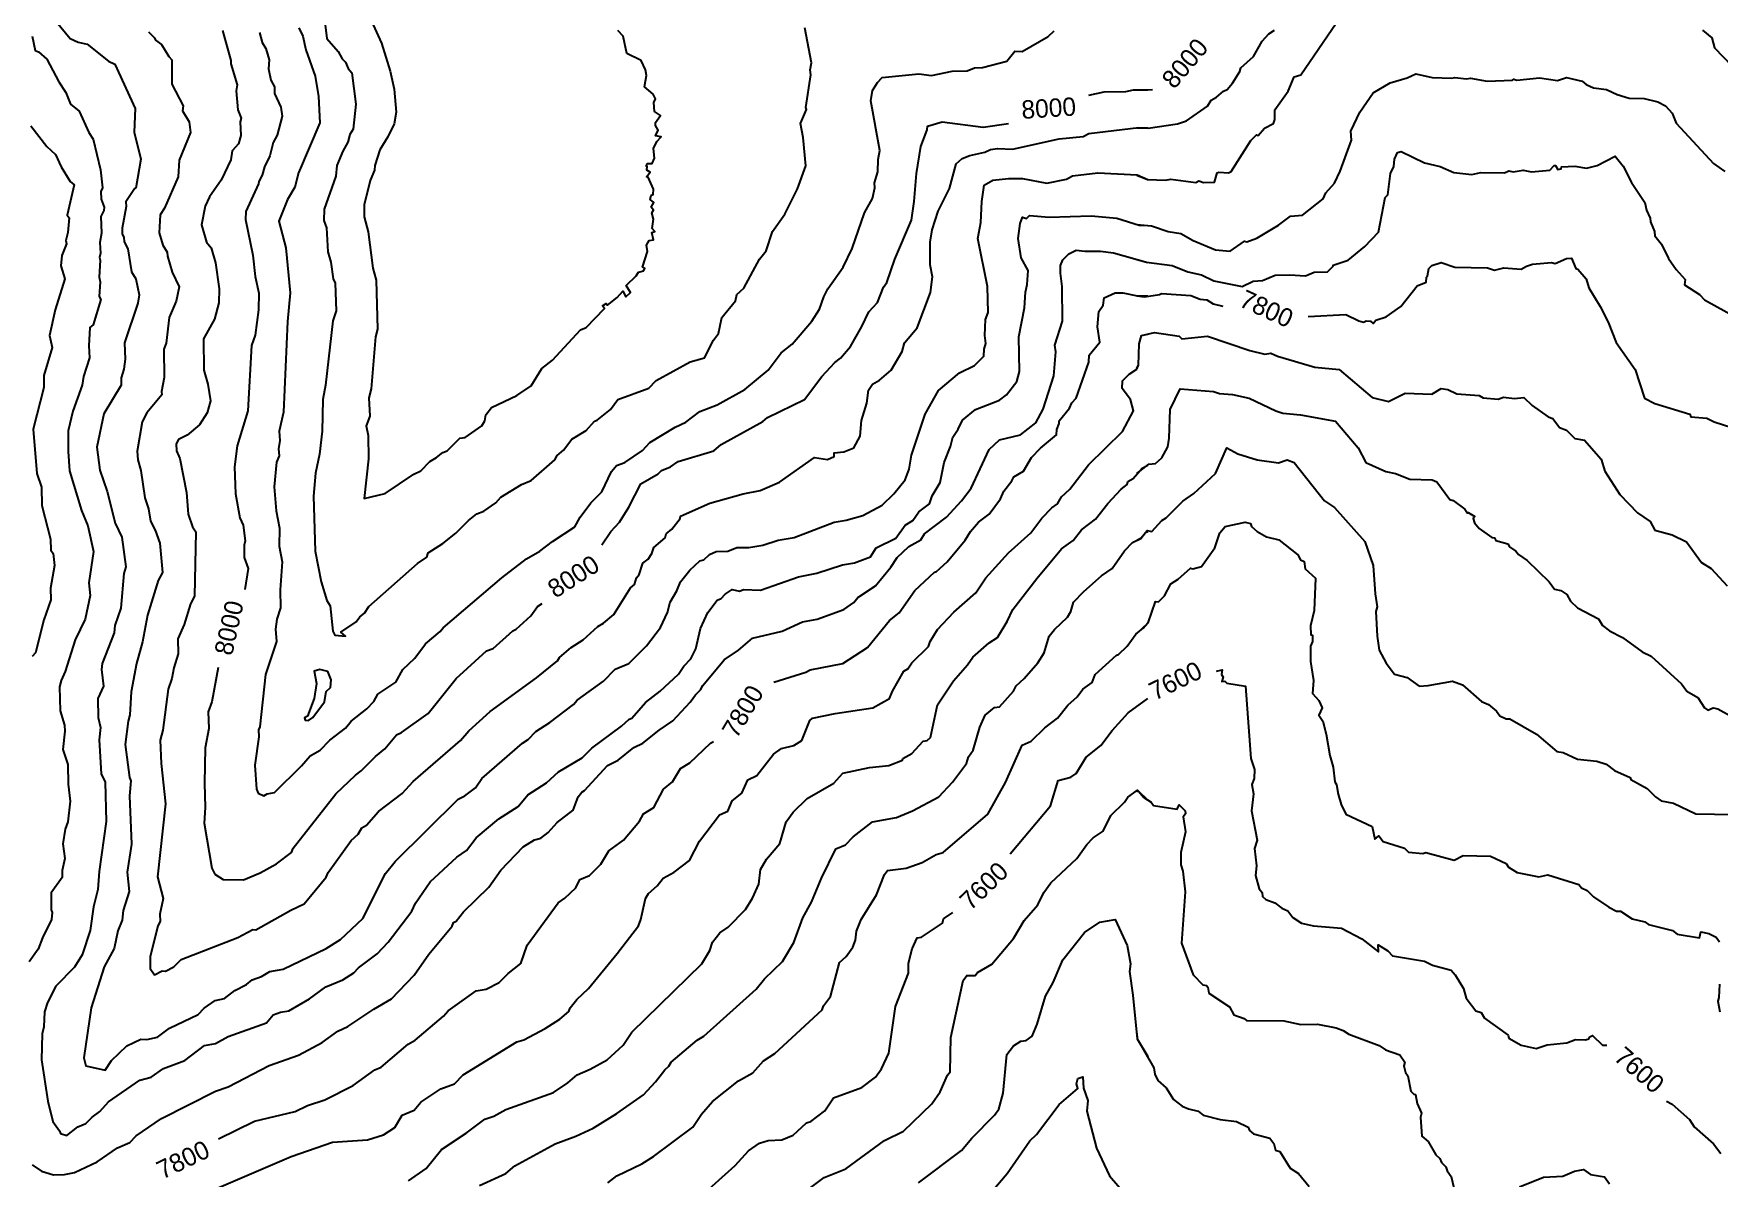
# Model space of a CAD drawing. Extents: x 9339 to 13216, y 3769 to 6935.
# Drawn here: x 10046 to 10746, y 4794 to 5269 of the extents above; entities that cross this region are included whole.
import ezdxf
from ezdxf.enums import TextEntityAlignment as Align

# ---------------------------------------------------------------- set-up
doc = ezdxf.new("R2010")
doc.units = 0
doc.header["$MEASUREMENT"] = 0
for name, color, linetype in [('DTM_SURFACE_CON', 9, 'Continuous'), ('DTM_SURFACE_ICON', 251, 'Continuous'), ('DTM_TEXT_ICON', 251, 'Continuous')]:
    doc.layers.add(name, color=color, linetype=linetype)
doc.styles.add('TMODELF', font='tmodelf')

msp = doc.modelspace()

# ---------------------------------------------------------------- linework, layer by layer
at = {"layer": 'DTM_SURFACE_CON', "linetype": 'Continuous', "flags": 128}
for points, elevation in [([(10053.71, 5276.94), (10061.47, 5267.46), (10064.79, 5265.97), (10068.42, 5265.06), (10077.36, 5258.08), (10080, 5256.86), (10088.41, 5238.47), (10087.99, 5228.58), (10090.76, 5217.46), (10088.65, 5205.36), (10088.09, 5205.11), (10084.58, 5199.72), (10084.67, 5197.81), (10082.95, 5188.74), (10082.97, 5186.27), (10083.75, 5184.98), (10083.84, 5183.15), (10085.37, 5180.12), (10086.82, 5170.64), (10088.62, 5167.74), (10089.99, 5161.04), (10089.45, 5157.7), (10083.96, 5141.24), (10084.29, 5134.39), (10083.75, 5130.24), (10082.61, 5126.6), (10082.51, 5123.57), (10075.35, 5111.68), (10072.49, 5097.83), (10073.74, 5088.39), (10076.82, 5079.41), (10080.1, 5066.3), (10082.83, 5060.49), (10084.48, 5048.22), (10083.68, 5045.48), (10082.49, 5031.03), (10079.95, 5023.89), (10079.61, 5020.88), (10074.66, 5008.14), (10074.42, 5005.57), (10075.2, 4998.65), (10072.96, 4993.64), (10072.99, 4985.62), (10073.94, 4981.54), (10073.46, 4976.44), (10074.24, 4962.35), (10075.94, 4958.8), (10076.33, 4942.48), (10073.44, 4921.72), (10072.86, 4914.35), (10071.13, 4907.05), (10069.77, 4897.36), (10066.34, 4887.22), (10063.14, 4882.09), (10055.46, 4874.13), (10052.05, 4867.45), (10050.79, 4863.57), (10050.54, 4857.37), (10049.79, 4854.42), (10049.5, 4843.57), (10052.08, 4826.53), (10054.22, 4817.99), (10057.05, 4814.22), (10057.37, 4813.04), (10060.02, 4812.25), (10064.58, 4815.77), (10067.87, 4817.27), (10070.5, 4819.88), (10073.74, 4822.13), (10077.38, 4826.2), (10090.34, 4835.25), (10095.04, 4836.42), (10100.14, 4840.01), (10109.03, 4843.39), (10117.21, 4849.53), (10121.69, 4850.43), (10126.99, 4853.32), (10142.92, 4858.95), (10145.63, 4862.31), (10148.66, 4863.4), (10152.17, 4863.9), (10160.68, 4868.94), (10167.48, 4873.93), (10174.52, 4876.81), (10179.19, 4879.71), (10181.04, 4881.86), (10188.8, 4887.6), (10193.38, 4892.51), (10203.2, 4905.31), (10204.7, 4908.69), (10210.87, 4917.46), (10221.92, 4927.73), (10225.95, 4930.49), (10229.98, 4935.81), (10239.26, 4943.59), (10247.29, 4948.7), (10251.39, 4953.59), (10259.07, 4958.61), (10264.07, 4963.14), (10273.92, 4968.98), (10277.9, 4973.02), (10290.2, 4982.03), (10293.48, 4985.06), (10294.55, 4985.45), (10300.25, 4991.94), (10306.27, 4996.6), (10313.83, 5003.73), (10316.09, 5006.97), (10318.99, 5009.99), (10321.06, 5014.18), (10322.99, 5022.6), (10326.12, 5029.25), (10330, 5034.39), (10331.64, 5035.1), (10333.3, 5036.91), (10336.17, 5038.78), (10339.2, 5038.18), (10340.91, 5038.79), (10347.93, 5038.58), (10363.74, 5044.08), (10371.36, 5045.64), (10381.89, 5049.01), (10386.99, 5049.86), (10393.54, 5052.32), (10395.97, 5056.09), (10404.16, 5060.17), (10408.02, 5065.48), (10411.1, 5067.49), (10413.59, 5071.03), (10418.02, 5074.41), (10419.19, 5077.66), (10422.48, 5083.15), (10424.17, 5091.46), (10426.84, 5098.16), (10427.79, 5102), (10429.98, 5105.32), (10431.7, 5109.07), (10437.19, 5113.45), (10447.14, 5117.42), (10450, 5119.61), (10454.32, 5125.19), (10455.43, 5129.34), (10455.2, 5143.71), (10457.46, 5155.63), (10457.94, 5162.17), (10458.65, 5165.38), (10459, 5171.15), (10456.13, 5176.42), (10454.91, 5184.46), (10455.69, 5190.71), (10456.68, 5193.31), (10458.37, 5192.83), (10459.63, 5194.05), (10467.79, 5193.29), (10485.18, 5193.83), (10495.81, 5192.89), (10505.13, 5190.02), (10508.65, 5189.82)], 2401.82), ([(10166.5, 5278.69), (10167.94, 5267.48), (10172.61, 5262.08), (10174.24, 5259.01), (10175.67, 5257.6), (10176.79, 5255.06), (10178.33, 5253.18), (10179.95, 5240.28), (10178.87, 5229.79), (10177.54, 5227.62), (10176.72, 5224.48), (10174.53, 5220.75), (10172.05, 5214.72), (10171.64, 5210.39), (10166.78, 5196.6), (10166.72, 5192), (10167.73, 5188.9), (10168.37, 5178.95), (10169.66, 5174.68), (10170.61, 5167.69), (10171.34, 5165.99), (10171.78, 5154.44), (10170.36, 5150.36), (10167.37, 5123.55), (10166.32, 5117.59), (10165.94, 5104.51), (10164.83, 5094.92), (10163.17, 5087.1), (10162.46, 5077.6), (10163.05, 5054.69), (10165.54, 5042.03), (10168, 5034.26), (10169.33, 5032.03), (10170.42, 5021.48), (10171.3, 5019.81), (10175.67, 5019.41), (10173.8, 5021.16), (10180.12, 5025.34), (10181.65, 5027.42), (10183.6, 5028.94), (10185.31, 5031.81), (10205.53, 5049.66), (10209.47, 5052.23), (10210.06, 5054.07), (10216.11, 5057.91), (10221.51, 5062.13), (10226.73, 5067.5), (10230.19, 5070.14), (10233.08, 5071.26), (10238.06, 5074.73), (10240.1, 5077.06), (10248.76, 5082.44), (10252.69, 5084.02), (10262.55, 5092.55), (10263.52, 5094.36), (10266.16, 5096.66), (10269.59, 5101.19), (10275.5, 5104.8), (10279.09, 5108.71), (10280.08, 5109.03), (10285.66, 5113.44), (10288.67, 5117.59), (10301.64, 5122.37), (10304.65, 5125.58), (10318.76, 5133.23), (10324.75, 5134.95), (10328.48, 5142.21), (10330.43, 5145.04), (10331.93, 5151.74), (10337.48, 5158.61), (10338.15, 5161.27), (10341.02, 5163.92), (10347.47, 5175.85), (10350.27, 5179.33), (10352.89, 5187.39), (10358.06, 5194.63), (10363.31, 5205.05), (10366.68, 5214.67), (10365.7, 5226.43), (10364.56, 5232.16), (10367.04, 5238.07), (10366.7, 5238.89), (10368.83, 5252.32), (10368.47, 5254.41), (10369.11, 5257.33), (10366.35, 5271.86)], 2462.78), ([(10185.82, 5276.19), (10190.68, 5265.47), (10194.27, 5253.87), (10195.91, 5246.44), (10196.71, 5236.85), (10195.84, 5232.03), (10193.25, 5226.61), (10190, 5221.33), (10187.85, 5214.83), (10187.77, 5212.79), (10185.98, 5208.52), (10183.46, 5198.38), (10183.45, 5193.44), (10185.07, 5187.23), (10186.99, 5172.18), (10188.39, 5167.2), (10188.9, 5146.82), (10188.15, 5143.68), (10186.39, 5122.06), (10185.32, 5118.29), (10185.73, 5110.73), (10184.27, 5106.76), (10185.14, 5102.74), (10185.29, 5092.98), (10183.45, 5076.53), (10192.2, 5078.7), (10204.02, 5086.65), (10206.97, 5088.11), (10210.62, 5091.97), (10213.51, 5093.54), (10216.05, 5095.66), (10217.81, 5096.34), (10223.12, 5101.67), (10225.34, 5101.89), (10232.32, 5106.69), (10233.46, 5108.87), (10233.92, 5111.34), (10236.33, 5114.37), (10246.75, 5119.32), (10252.68, 5123.28), (10257.18, 5130.58), (10261.6, 5133.92), (10273.18, 5146.58), (10275.56, 5147.56), (10283.2, 5155.4), (10282.36, 5156.52), (10283.92, 5157.49), (10284.36, 5156.75), (10288.39, 5159.99), (10290.82, 5162.62), (10292.09, 5160.31), (10293.95, 5162.11), (10292.19, 5164.93), (10296.33, 5169.01), (10297.24, 5170.46), (10299.4, 5171.06), (10299.9, 5171.96), (10298.89, 5172.61), (10301.06, 5179.11), (10300.55, 5181.69), (10301.68, 5183.6), (10303.46, 5183.9), (10302.87, 5186.97), (10304.07, 5187.41), (10302.95, 5188.56), (10303.5, 5192.44), (10302.85, 5195.18), (10303.48, 5196.18), (10302.58, 5197.54), (10303.65, 5199.42), (10302.12, 5200.66), (10302.5, 5202.49), (10303.43, 5202.73), (10303.53, 5204.93), (10301.25, 5209.97), (10300.59, 5210.06), (10302.1, 5211.97), (10300.72, 5212.79), (10300.88, 5214.31), (10300.45, 5214.47), (10300.96, 5215.55), (10302.91, 5215.63), (10303.93, 5217.83), (10303.52, 5221.81), (10304.86, 5224.67), (10306.71, 5226.68), (10304.36, 5227.13), (10305.39, 5229.38), (10304.4, 5231.34), (10304.35, 5232.64), (10306.44, 5235.49), (10303.97, 5237.22), (10303.62, 5240.84), (10304.4, 5242.42), (10303.34, 5244.32), (10299.8, 5247.34), (10300.6, 5252.07), (10300.19, 5254.41), (10298.33, 5258.32), (10292.42, 5261.26), (10290.99, 5268.5), (10288.7, 5270.74)], 2474.98), ([(10045.67, 5268.38), (10046.93, 5262.53), (10048.28, 5261.99), (10051.68, 5258.91), (10056.7, 5249.55), (10059.65, 5245.03), (10061.59, 5240.16), (10065.21, 5237.27), (10069.17, 5228.48), (10071.02, 5225.71), (10073.93, 5212.95), (10074.87, 5205.47), (10074.11, 5203.93), (10074.32, 5200.85), (10075.52, 5197.5), (10075.41, 5196.06), (10074.16, 5193.54), (10074.41, 5186.63), (10073.67, 5182.82), (10074.05, 5178.43), (10073.53, 5176.57), (10073.89, 5175.51), (10073.49, 5168.44), (10073.8, 5166.42), (10073.45, 5160.42), (10074.13, 5159.18), (10070.94, 5148.71), (10069.54, 5147.57), (10069.16, 5139.9), (10069.48, 5134.95), (10066.9, 5127.16), (10066.35, 5123.62), (10062.5, 5112.76), (10060.57, 5104.65), (10060.58, 5096.09), (10061.19, 5088.02), (10066.11, 5071.66), (10068.72, 5065.17), (10071.11, 5054.52), (10069.19, 5041.58), (10069.67, 5036.27), (10067.66, 5026.47), (10063.52, 5017.9), (10059.38, 5004.78), (10057.62, 5001.07), (10056.93, 4998.43), (10057.31, 4988.39), (10059.02, 4982.54), (10059.25, 4979.99), (10058.38, 4972.47), (10060.45, 4966.21), (10060.55, 4958.06), (10061.47, 4951.01), (10060.47, 4942.42), (10059.38, 4939.29), (10058.4, 4933.24), (10059.17, 4927.18), (10058.13, 4922.22), (10058.13, 4919.32), (10053.54, 4912.92), (10053.52, 4905.87), (10053.89, 4904.79), (10053.68, 4901.91), (10049.87, 4894.27), (10048.16, 4889.51), (10044.45, 4884.25)], 2389.63), ([(10093.93, 5270.18), (10096.46, 5267.7), (10096.89, 5266.72), (10099.38, 5264.97), (10102.35, 5260.02), (10103.67, 5258.65), (10103.57, 5248.48), (10108.27, 5239.5), (10108.05, 5237.39), (10110.73, 5232.9), (10111.34, 5228.5), (10106.64, 5216.99), (10106.27, 5210.08), (10100.57, 5197), (10098.77, 5194.23), (10098.41, 5186.84), (10099.9, 5181.69), (10101.62, 5178.85), (10101.76, 5177.08), (10103.79, 5170.45), (10106.69, 5164.45), (10105.35, 5158.43), (10102.49, 5151.74), (10101.27, 5141.08), (10100.25, 5138.57), (10100.44, 5126.84), (10099.36, 5121.03), (10099.48, 5119.6), (10093.16, 5112.14), (10091.27, 5108.37), (10089.15, 5096.27), (10089.5, 5092.59), (10090.67, 5088.25), (10092.38, 5076.79), (10093.88, 5072.33), (10094.74, 5067.12), (10096.65, 5063.43), (10098.6, 5058.02), (10099.7, 5045.86), (10097.97, 5042.49), (10093.55, 5028.17), (10091.43, 5017.05), (10088.88, 5008.12), (10086.79, 4996.33), (10086.24, 4986.78), (10085.47, 4984.19), (10084.25, 4974.45), (10086.02, 4960.82), (10086.58, 4959.4), (10086.05, 4953.23), (10086.89, 4933.08), (10085.05, 4921.46), (10085.89, 4913.48), (10083.4, 4905.53), (10083.06, 4901.62), (10081.17, 4897.21), (10079.61, 4889.87), (10075.57, 4882.27), (10070.07, 4865.27), (10067.1, 4844.51), (10067.97, 4841.18), (10075.94, 4839.3), (10078.52, 4843.39), (10084.87, 4849.47), (10090.79, 4852.16), (10093.16, 4852.06), (10097.68, 4853.08), (10102.66, 4856.82), (10114.59, 4862.46), (10117.03, 4865.06), (10121.53, 4868.31), (10125.43, 4869.1), (10129.82, 4872.37), (10134.66, 4874.86), (10137.01, 4876.89), (10140.87, 4878.24), (10144.34, 4880.27), (10149.78, 4881.29), (10167.72, 4889.78), (10173.54, 4893.61), (10182.84, 4902.28), (10192.29, 4921), (10196.27, 4925.99), (10222.45, 4951.83), (10225.24, 4953.25), (10229.6, 4956.45), (10232.26, 4960.4), (10249.11, 4975), (10251.54, 4976.59), (10254.66, 4979.9), (10260.51, 4983.64), (10270.37, 4991.06), (10271.83, 4992.9), (10282.7, 5000.74), (10287.61, 5005.74), (10293.33, 5008.16), (10300.59, 5015.39), (10306.38, 5023.03), (10309.35, 5029.22), (10310.37, 5033.56), (10313.23, 5038.28), (10314.79, 5042.05), (10318.66, 5046.89), (10322.79, 5050.66), (10324.36, 5051.07), (10326.72, 5053.31), (10329.48, 5054.57), (10334.39, 5054.71), (10338.16, 5056.19), (10343.1, 5056.17), (10348.92, 5057.21), (10355.22, 5059.34), (10361.88, 5060.45), (10378.43, 5066.73), (10383.49, 5067.55), (10390.45, 5069.47), (10398.43, 5073.81), (10403.2, 5078.5), (10408, 5084.37), (10409.56, 5088.68), (10410.6, 5094.53), (10416.33, 5111.59), (10421.79, 5121.44), (10430.56, 5128.73), (10436.73, 5131.77), (10440.68, 5135.59), (10440.77, 5138.54), (10441.43, 5140.93), (10441.02, 5144.23), (10441.33, 5150.92), (10442.39, 5153.78), (10442.18, 5164.61), (10438.12, 5184.46), (10439.31, 5191.12), (10439.81, 5199.76), (10440.78, 5206.58), (10444.39, 5208.7), (10450.81, 5209.43), (10456.62, 5209.32), (10466.83, 5207.41), (10474.91, 5209.04), (10477.44, 5210.45), (10487.98, 5211.78), (10504.21, 5210.86), (10508.65, 5208.98)], 2414.02), ([(10124.68, 5270.74), (10128.07, 5258.34), (10128.07, 5256.94), (10130.75, 5248.18), (10130.28, 5245.73), (10131, 5237.87), (10132.43, 5234.37), (10131.98, 5232.87), (10132.23, 5227.24), (10131.26, 5223.82), (10128.63, 5220.86), (10128.16, 5217.13), (10124.06, 5208.65), (10119.3, 5201.81), (10117.43, 5197.95), (10115.97, 5190.17), (10118.06, 5182.89), (10119.89, 5180.59), (10121.76, 5174.31), (10123.19, 5163.59), (10123.09, 5157.71), (10121.34, 5150.94), (10116.7, 5142.84), (10116.84, 5129.8), (10118.56, 5124.07), (10119.59, 5117.04), (10118.32, 5112.17), (10115.09, 5107.09), (10109.97, 5102.9), (10106.32, 5101.04), (10105.47, 5099.24), (10105.59, 5096.36), (10106.97, 5093.15), (10109.66, 5079.11), (10110.39, 5070.07), (10112.15, 5064.83), (10113.5, 5062.75), (10113.06, 5036.06), (10111.31, 5032.82), (10108.71, 5024.24), (10106.11, 5018.3), (10106.29, 5012.11), (10104.4, 5006.28), (10103.61, 5001.83), (10102.04, 4997.48), (10099.91, 4980.48), (10098.77, 4976.29), (10099.16, 4966.66), (10100.96, 4949.89), (10097.68, 4919.51), (10100.06, 4910.51), (10098.56, 4904.04), (10098.77, 4901.07), (10097.82, 4899.24), (10094.6, 4886.31), (10094.61, 4881.5), (10096.45, 4878.83), (10099.57, 4880.56), (10100.98, 4880.4), (10104.42, 4882.23), (10107.53, 4885.2), (10130.97, 4894.37), (10137.24, 4897.74), (10138.52, 4897.57), (10152.97, 4905.78), (10158.49, 4908.31), (10167.68, 4919.39), (10168.46, 4921.41), (10178.07, 4934.69), (10180.94, 4937.34), (10182.42, 4939.87), (10184.39, 4941.04), (10189.37, 4946.64), (10199.19, 4954.13), (10203.74, 4959.18), (10223.46, 4976.1), (10226.86, 4980.09), (10235.71, 4988.18), (10254.95, 5002.15), (10263.66, 5009.15), (10264.54, 5010.53), (10269.38, 5014.75), (10274.37, 5017.98), (10280.39, 5023.46), (10282.76, 5024.77), (10287.04, 5028.49), (10293.96, 5039.49), (10295.63, 5040.88), (10296.4, 5043.59), (10297.55, 5045.05), (10299.13, 5049.69), (10301.24, 5051.4), (10302.81, 5053.79), (10303.69, 5056.23), (10308.31, 5060.27), (10308.8, 5061.96), (10311.18, 5063.89), (10314.52, 5068.23), (10314.67, 5069.19), (10326.93, 5074.64), (10340.74, 5078.5), (10347.8, 5079.87), (10355.83, 5083.36), (10370.32, 5093.55), (10375.73, 5092.78), (10378.45, 5094.02), (10378.44, 5095.53), (10382.55, 5095.87), (10386.61, 5097.58), (10389.26, 5102.4), (10389.84, 5108.97), (10392.11, 5116.17), (10392.76, 5121.49), (10394.42, 5124.07), (10397.38, 5125.69), (10402.13, 5129.83), (10406.78, 5137.62), (10407.69, 5141.17), (10413, 5147.41), (10418.44, 5162.02), (10419.34, 5168.58), (10418.3, 5173.57), (10418.3, 5183), (10419.13, 5188.11), (10421.66, 5195.75), (10426.41, 5205.26), (10429.13, 5215.46), (10431.62, 5217.66), (10434.83, 5218.88), (10440.98, 5220.26), (10443.45, 5221.45), (10446.34, 5221.83), (10452.46, 5221.58), (10471.83, 5225.88), (10481.87, 5226.77), (10484.23, 5228.07), (10504.9, 5230.6), (10508.65, 5230.33)], 2426.21), ([(10156.28, 5271.91), (10157.94, 5268.37), (10159.28, 5262.81), (10163.12, 5251.82), (10164.51, 5243.4), (10165.08, 5232.53), (10156.16, 5211.73), (10154.62, 5205.82), (10151.64, 5200.59), (10148.08, 5191.64), (10150.85, 5180.58), (10152.68, 5161.87), (10151.55, 5150.02), (10149.89, 5112.44), (10148.2, 5104.53), (10148.38, 5100.67), (10147.92, 5097.12), (10148.14, 5094.21), (10147.09, 5091.69), (10146.08, 5081.39), (10146.88, 5071.47), (10148.32, 5064.24), (10148.15, 5056.85), (10149.38, 5050.28), (10148.58, 5038.62), (10148.77, 5031.22), (10147.15, 5026.45), (10146.68, 5022.39), (10147.01, 5017.25), (10142.53, 5003.52), (10140.1, 4981.79), (10139.58, 4980.56), (10139.72, 4977.61), (10138.05, 4965.97), (10138.68, 4955.9), (10139.46, 4954.32), (10141.74, 4953.25), (10143.12, 4954.07), (10146.15, 4954.5), (10157.48, 4965.68), (10161.01, 4969.76), (10165.23, 4972.2), (10169.22, 4976.33), (10175.75, 4981.2), (10178.04, 4984.16), (10184.57, 4989.35), (10187.44, 4992.3), (10189.04, 4995.44), (10196.55, 5000.4), (10199.53, 5005.58), (10204.44, 5010.31), (10208.91, 5016.23), (10215.04, 5021.44), (10216.16, 5022.94), (10240.6, 5043.68), (10250.74, 5051.52), (10256.27, 5054.67), (10261.55, 5058.77), (10270.92, 5064.87), (10273.06, 5068.86), (10277.51, 5074.76), (10282.02, 5079.31), (10286.12, 5087.84), (10288.22, 5090.31), (10291.6, 5091.47), (10298.91, 5096.5), (10302.02, 5099.87), (10312.49, 5106.22), (10316.98, 5108.24), (10322.78, 5112.74), (10329.88, 5115.44), (10341.49, 5121.85), (10351.05, 5129.88), (10356.49, 5137.06), (10361.13, 5140.55), (10369.28, 5150.1), (10372.37, 5155.21), (10374.15, 5160.21), (10375.89, 5163.52), (10382.27, 5172.56), (10386.01, 5180.3), (10391.04, 5195.09), (10394.36, 5201.1), (10395.43, 5205.54), (10395.18, 5207.53), (10396.57, 5212.09), (10396.74, 5217.26), (10397.4, 5221.05), (10393.73, 5241.66), (10394.34, 5245.83), (10396.49, 5249.25), (10398.37, 5251.29), (10413.66, 5252.75), (10418.88, 5252.13), (10427.45, 5253.97), (10433.67, 5254.08), (10436.7, 5255.27), (10440.11, 5255.38), (10450.21, 5258.01), (10453.52, 5262.25), (10456.46, 5262.03), (10467.25, 5268.31), (10469.82, 5270.65)], 2450.59), ([(10504.1, 5210.77), (10508.59, 5209), (10516.02, 5208.63), (10518.19, 5209.09), (10528.64, 5207.71), (10529.82, 5208.45), (10531.8, 5207.71), (10536.41, 5207.78), (10537.52, 5211.72), (10538.1, 5212.06), (10542.18, 5211.67), (10543.24, 5212.24), (10551.43, 5225.15), (10553.73, 5227.48), (10554.47, 5227.27), (10557.1, 5230.32), (10560.79, 5232.23), (10561.4, 5233.8), (10561.34, 5237.84), (10566.89, 5245.57), (10569.42, 5251.54), (10572.25, 5252.44), (10586.81, 5273.89)], 2414.02), ([(10504.1, 5230.44), (10508.82, 5230.29), (10520.98, 5232.02), (10524.78, 5233.32), (10533.46, 5239.4), (10534.95, 5241.87), (10537.23, 5243.1), (10540.04, 5245.6), (10541.59, 5246.24), (10543.88, 5248.87), (10546.88, 5253.74), (10547.35, 5255.26), (10552.58, 5260.04), (10556.13, 5266.33), (10558.87, 5269.35), (10561.29, 5270.86)], 2426.21), ([(10738.84, 5270.94), (10742.73, 5267.7), (10743.86, 5263.6), (10751.22, 5255.95)], 2414.02), ([(10504.1, 5190.29), (10510.17, 5189.72), (10517.08, 5187.4), (10522.37, 5186.55), (10527.44, 5183.62), (10536.78, 5179.73), (10542.88, 5179.15), (10548.87, 5183.31), (10549.72, 5183.09), (10553.87, 5184.54), (10562.96, 5189.98), (10567.88, 5193.67), (10572.91, 5194.22), (10581.42, 5200.93), (10582.55, 5203.42), (10586.22, 5207.39), (10588.5, 5212.4), (10593.15, 5225.23), (10592.95, 5228.95), (10596.68, 5236.83), (10602.24, 5244.96), (10609.2, 5249.02), (10616.3, 5251.08), (10619.9, 5252.83), (10626.63, 5251.22), (10634.89, 5250.95), (10636.14, 5251.34), (10640.91, 5250.76), (10642.63, 5251.04), (10649.52, 5249.82), (10660.08, 5250.12), (10660.57, 5250.6), (10661.77, 5250.24), (10671.28, 5251.09), (10678.77, 5250.04), (10682.5, 5251.24), (10688.94, 5249.74), (10690.63, 5248.38), (10693.72, 5247.02), (10699.01, 5246.36), (10703.43, 5244.17), (10708.46, 5242.76), (10714.68, 5242.56), (10720.41, 5241.23), (10723.52, 5239.56), (10726.25, 5236.54), (10728.03, 5232.28), (10743.41, 5215.61), (10748.17, 5212.25)], 2401.82), ([(10504.1, 5175.78), (10508.14, 5174.59), (10518.72, 5173.22), (10525.24, 5170.65), (10530.91, 5169.37), (10536.01, 5166.9), (10547.82, 5164.59), (10552.43, 5166.76), (10556.33, 5167.02), (10561.54, 5169.19), (10567.68, 5169.37), (10574.15, 5168.92), (10577.71, 5170.44), (10583.28, 5170.57), (10585.58, 5172.92), (10585.58, 5173.44), (10591.86, 5175.43), (10598.7, 5181.17), (10604.46, 5187.05), (10607.19, 5201.53), (10608.35, 5202.63), (10609.35, 5211.41), (10610.8, 5214.35), (10610.99, 5217.44), (10612.35, 5220.1), (10613.88, 5220.51), (10623.46, 5215.84), (10630.03, 5214.35), (10635.64, 5211.82), (10643.12, 5211.03), (10646.95, 5211.84), (10656.69, 5211.78), (10658.51, 5212.49), (10660.27, 5212.17), (10664.52, 5212.78), (10667.88, 5212.16), (10675.53, 5212.8), (10677.3, 5214.7), (10677.9, 5214.72), (10678.9, 5213.08), (10680.26, 5213.33), (10680.37, 5214.17), (10685.88, 5214.46), (10690.78, 5213.69), (10695.19, 5214.8), (10702.69, 5218.68), (10705.96, 5214.53), (10709.44, 5207.66), (10715.02, 5199.34), (10715.7, 5196.26), (10717.14, 5192.89), (10717.25, 5191.4), (10718.93, 5187.41), (10719.05, 5185.63), (10721.93, 5182.18), (10724.72, 5176.12), (10727.94, 5171.56), (10731.7, 5167.5), (10731.44, 5165.22), (10737.62, 5161.17), (10739.67, 5158.97), (10753.03, 5151.69)], 2389.63), ([(10045.66, 4800.05), (10049.51, 4797.36), (10054.52, 4795.93), (10059.06, 4795.99), (10063.25, 4796.84), (10072.56, 4801.33), (10081.07, 4807.1), (10086.16, 4809.36), (10088.82, 4812.12), (10099.25, 4819.29), (10121.75, 4830.58), (10126.95, 4832.45), (10143.97, 4841.34), (10156.16, 4845.56), (10166.05, 4850.84), (10172.56, 4855.53), (10176.7, 4857.41), (10187.44, 4864.61), (10194.77, 4868.89), (10204.21, 4878.75), (10210.25, 4887.47), (10219.95, 4899.04), (10220.53, 4900.67), (10221.65, 4901.16), (10224.7, 4905.09), (10235.22, 4915.28), (10240.11, 4922.31), (10249.48, 4932.05), (10254.16, 4934.91), (10256.76, 4935.64), (10259.81, 4937.96), (10263.54, 4942.1), (10270.2, 4947.19), (10272.25, 4952.78), (10273.78, 4954.75), (10274.88, 4955.37), (10284.45, 4965.75), (10288.79, 4967.94), (10295.42, 4973.29), (10299.1, 4974.98), (10305.91, 4980.46), (10311.58, 4984.3), (10318.76, 4992.05), (10320.91, 4995.15), (10323.07, 4997.2), (10323.99, 4999.01), (10332.83, 5009.56), (10338.8, 5013.57), (10344.65, 5018.58), (10356.9, 5021.45), (10365.34, 5025.41), (10371.42, 5026.43), (10382.54, 5030.49), (10386.65, 5033.36), (10388.31, 5035.5), (10395.7, 5040.29), (10402.06, 5048.08), (10404.64, 5052.05), (10409.46, 5056.71), (10414.4, 5059.43), (10415.96, 5061.95), (10425.16, 5068.85), (10431.41, 5075.55), (10435.42, 5080.82), (10442.86, 5096.88), (10447.18, 5100.96), (10455.78, 5102.96), (10462.13, 5107.98), (10465.21, 5113.69), (10469.64, 5127.46), (10470.45, 5137.46), (10470.15, 5140.17), (10473.27, 5150.1), (10473.11, 5164.56), (10472.39, 5170.1), (10472.46, 5173.26), (10473.41, 5175.64), (10475.84, 5178.11), (10478.9, 5179.68), (10482.54, 5179.18), (10489.04, 5179.27), (10494.48, 5178.55), (10508.65, 5174.57)], 2389.63), ([(10119.18, 4789), (10153.13, 4803.52), (10170.31, 4809.51), (10184.85, 4810.46), (10191.42, 4812.5), (10196.21, 4815.57), (10199.22, 4820.73), (10204.21, 4822.7), (10206.99, 4826.07), (10215.24, 4831.53), (10220.87, 4833.64), (10224.48, 4837.44), (10246.83, 4851.15), (10249.66, 4851.88), (10258.59, 4856.58), (10264.67, 4860.46), (10268.33, 4863.63), (10268.9, 4865.21), (10271.63, 4868.72), (10276.48, 4873.16), (10288.46, 4887.71), (10297.23, 4899.22), (10298.3, 4901.88), (10300.2, 4910.64), (10301.38, 4912.59), (10305.03, 4915.86), (10307.57, 4919.07), (10312.06, 4921.57), (10318.47, 4926.39), (10322.67, 4934.4), (10330.93, 4945.23), (10334.36, 4946.88), (10336.22, 4951.07), (10340.2, 4954.23), (10342.72, 4959.87), (10346.37, 4961.63), (10353.38, 4970.43), (10356.64, 4972.84), (10361.75, 4974.01), (10365.11, 4976.11), (10368.42, 4984.51), (10369.54, 4985.42), (10378.96, 4987.41), (10394.5, 4989.76), (10401.53, 4993.55), (10402.75, 4996.65), (10407.39, 5004.87), (10409.07, 5005.86), (10410.74, 5008.44), (10417.69, 5015.11), (10418.39, 5017.17), (10421.44, 5022.22), (10428.11, 5029.46), (10437.35, 5037.45), (10441.42, 5043.7), (10450.91, 5054.08), (10460.17, 5062.34), (10464.66, 5068.44), (10468.84, 5072.75), (10471.16, 5074.4), (10472.79, 5077.28), (10476.33, 5080.5), (10484.11, 5090.58), (10498.17, 5104.33), (10502.8, 5113.01), (10501.48, 5117.66), (10498.02, 5122.22), (10498.11, 5125.41), (10501, 5128.22), (10504.07, 5130.27), (10504.8, 5131.88), (10505.04, 5140.82), (10506.04, 5144.23), (10508.65, 5144.76)], 2365.25), ([(10504.1, 5130.66), (10504.8, 5131.88), (10505.04, 5140.82), (10506.04, 5144.23), (10511.41, 5145.51), (10521.65, 5144), (10522.82, 5142.83), (10533.47, 5143.99), (10551.02, 5137.97), (10557.25, 5136.46), (10559.72, 5136.95), (10562.46, 5135.64), (10577.98, 5131.01), (10588.14, 5130.09), (10601.74, 5118.52), (10608.51, 5116.87), (10615.49, 5120.27), (10626.51, 5119.81), (10630.47, 5122.23), (10633.14, 5121.87), (10636.94, 5120.07), (10646.24, 5119.33), (10647.89, 5118.29), (10654.06, 5117.77), (10656.28, 5118.62), (10660.9, 5118.11), (10664.72, 5118.48), (10668.25, 5115.22), (10674.85, 5110.4), (10676.77, 5109.75), (10679.58, 5106.09), (10682.39, 5104.95), (10685.84, 5101.53), (10689.89, 5100.84), (10696.89, 5092.87), (10698.32, 5087.88), (10704.54, 5078.2), (10711.87, 5070.68), (10717.16, 5067), (10719.11, 5063.46), (10726.35, 5061.52), (10732.19, 5058.59), (10738.42, 5049.95), (10742.5, 5047.59), (10749.16, 5040.27)], 2365.25), ([(10504.1, 5086.89), (10509.12, 5090.85), (10511.8, 5091.16), (10514.43, 5093.39), (10516.94, 5098.03), (10517.57, 5101.58), (10517.95, 5113.5), (10522.1, 5122.12), (10535.92, 5120.91), (10538.38, 5120.19), (10543.89, 5119.69), (10550.75, 5118.15), (10561.82, 5112.9), (10564.78, 5112.02), (10572.01, 5111.31), (10586.58, 5108.7), (10595.95, 5097.58), (10599.22, 5091.58), (10607.45, 5087.73), (10611.46, 5086.92), (10617.4, 5084.56), (10626.67, 5084.25), (10628.63, 5083.52), (10633.99, 5076.16), (10635.4, 5075.76), (10640.27, 5072.1), (10641.42, 5070.45), (10641.68, 5070.72), (10644.39, 5069.05), (10643.64, 5068.24), (10644.29, 5066.43), (10646.26, 5064.16), (10651.41, 5060.41), (10652.59, 5060.27), (10653.17, 5059.19), (10658.03, 5057.79), (10658.73, 5056.57), (10661.37, 5054.76), (10662.53, 5053.34), (10666.11, 5050.78), (10675.2, 5041.96), (10677.42, 5038.97), (10680.05, 5038.42), (10682.61, 5036.75), (10684.12, 5034), (10686.97, 5031.15), (10695.76, 5026.64), (10697.41, 5023.9), (10700.32, 5021.68), (10705.72, 5018.85), (10713.81, 5012.91), (10717.52, 5011.08), (10730.17, 4999.64), (10732.32, 4996.68), (10736.92, 4993.96), (10739.69, 4989.64), (10741.15, 4988.67), (10743.37, 4989.72), (10745.3, 4989.32), (10751.75, 4985.62)], 2353.06), ([(10504.1, 5059.26), (10505.98, 5060.31), (10508.41, 5063.27), (10510.34, 5062.91), (10514.55, 5067.38), (10516.35, 5068.52), (10523.15, 5075.41), (10527.84, 5078.64), (10536.75, 5086.99), (10541.51, 5097.53), (10546.02, 5095.11), (10554.02, 5092.66), (10562.9, 5091.42), (10566.55, 5092.62), (10569.42, 5091.48), (10582.04, 5075.59), (10586.12, 5072.9), (10598.8, 5058.67), (10602.23, 5048.82), (10603.01, 5036.95), (10603.87, 5031.58), (10603.27, 5029.61), (10603.83, 5019.47), (10604.73, 5013.62), (10607.65, 5008.28), (10611, 5003.71), (10616.33, 5002.35), (10621.29, 4998.68), (10625.07, 4998.95), (10635.12, 5000.82), (10639.23, 4999.24), (10647.18, 4992.36), (10650.01, 4991.14), (10653.38, 4988.38), (10654.82, 4986.33), (10657.36, 4985.07), (10658.86, 4985.12), (10670.03, 4978.8), (10678.49, 4971.54), (10681.12, 4971.21), (10687.01, 4968.39), (10695.06, 4967.54), (10698.84, 4966.39), (10702.42, 4963.71), (10708.86, 4960.81), (10709.12, 4959.97), (10715.86, 4956.18), (10719.32, 4952.75), (10721.73, 4951.11), (10726.8, 4950.18), (10736.09, 4945.77), (10751.59, 4945.48)], 2340.86), ([(10201.8, 4793.46), (10209.23, 4798.48), (10215.54, 4806.4), (10225.77, 4813.16), (10233.46, 4819), (10237.21, 4820.19), (10242.27, 4823.05), (10262.08, 4830.12), (10267.9, 4834.05), (10271.78, 4837.37), (10277.26, 4839.74), (10284.3, 4843.58), (10290.87, 4849.73), (10294.52, 4855.16), (10323.54, 4883.45), (10326.93, 4888.96), (10327.96, 4892.43), (10331.01, 4896.26), (10334.57, 4898.73), (10341.67, 4905.98), (10344.63, 4910.69), (10347.2, 4916.56), (10347.89, 4922.56), (10350.46, 4926.93), (10355.99, 4933.45), (10358.63, 4942.41), (10361.46, 4946.42), (10367.29, 4952.07), (10378.38, 4958.45), (10382.14, 4962.59), (10393.14, 4964.91), (10401.22, 4965.79), (10406.89, 4967.93), (10406.99, 4968.66), (10410.79, 4970.73), (10415.38, 4975.84), (10417.15, 4976.11), (10418.53, 4977.39), (10421.35, 4990.91), (10427.96, 5000.91), (10433.9, 5007.5), (10436.08, 5010.74), (10442.8, 5016.66), (10446.27, 5018.9), (10450.3, 5025.56), (10452.59, 5030.53), (10462.56, 5043.35), (10472.87, 5055.63), (10477.69, 5059.17), (10481.18, 5063.58), (10486.99, 5068.02), (10492.05, 5074.51), (10497.58, 5080.5), (10500.13, 5082.43), (10500.36, 5083.64), (10502.54, 5084.82), (10506.29, 5089.19), (10508.65, 5090.4)], 2353.06), ([(10504.1, 5020.57), (10508.78, 5024.95), (10511.89, 5033.77), (10513.11, 5033.68), (10515.58, 5036.13), (10518.26, 5041.11), (10521.27, 5043.08), (10526.38, 5047.7), (10527.33, 5047.43), (10530.93, 5048.32), (10536.51, 5056.1), (10538.58, 5062.31), (10540.83, 5064.97), (10549.11, 5066.81), (10551.26, 5066.14), (10551.74, 5064.98), (10554.01, 5062.9), (10557.91, 5060.67), (10563.07, 5059.48), (10571, 5053.21), (10572.05, 5051.14), (10573.61, 5050.36), (10574.03, 5047.36), (10578.23, 5043.5), (10577.71, 5030.13), (10576.2, 5023.69), (10576.39, 5019.93), (10577.01, 5019.8), (10577.08, 5017.22), (10576.19, 5015.25), (10576.25, 5008.89), (10577.5, 5001.08), (10577, 4995.71), (10579.61, 4992.72), (10580.99, 4989.75), (10579.6, 4986.68), (10581.25, 4984.22), (10582.7, 4978.75), (10584.23, 4969.93), (10585.58, 4965.08), (10586.23, 4958.97), (10587.03, 4957.84), (10587.65, 4953.9), (10588.99, 4949.58), (10590.86, 4945.64), (10601.73, 4940.42), (10602.9, 4935.17), (10604.49, 4936.56), (10606.33, 4934.27), (10615.16, 4931.49), (10616.86, 4929.83), (10622.76, 4929.27), (10624.08, 4929.7), (10635.77, 4926.55), (10639.58, 4928.44), (10650.93, 4928.15), (10657.46, 4925.16), (10658.43, 4923.57), (10662, 4921.37), (10670.98, 4919.53), (10674.66, 4920.37), (10687.61, 4916.39), (10688.67, 4915.02), (10691.01, 4913.95), (10693.69, 4911.31), (10699.95, 4906.98), (10703.25, 4905.31), (10704.92, 4905.26), (10709.69, 4902.11), (10714.95, 4900.9), (10716.53, 4899.81), (10726.41, 4897.24), (10728.34, 4895.73), (10737.64, 4894.3), (10738.26, 4896.79), (10741.5, 4896.1), (10744.5, 4894.54), (10746, 4892.66)], 2328.67), ([(10231.33, 4791.44), (10242.23, 4796.51), (10246.01, 4799.66), (10262.74, 4808.71), (10271.24, 4811.88), (10278.48, 4815.27), (10288.25, 4821.41), (10299.34, 4829.16), (10304.3, 4834.43), (10308.15, 4839.47), (10309.83, 4840.93), (10310.88, 4842.61), (10321.62, 4851.74), (10324.45, 4853.49), (10346.18, 4872.96), (10349.62, 4877.25), (10357.09, 4884.49), (10361.74, 4892.31), (10365.48, 4902.53), (10369.14, 4909.08), (10373.31, 4918.96), (10379.23, 4931.18), (10383.17, 4932.85), (10386.41, 4936.13), (10394.39, 4942.39), (10404.41, 4944.14), (10411.05, 4946.92), (10421.92, 4952.77), (10427.61, 4958.88), (10433.46, 4966.57), (10434.32, 4969.43), (10436.23, 4972.1), (10438.98, 4981.7), (10441.19, 4986.62), (10445, 4989.78), (10447.11, 4990.08), (10452.88, 4996.58), (10453.97, 4998.8), (10457.35, 5001.83), (10463.02, 5008.43), (10465.59, 5012.47), (10467.67, 5019.38), (10469.88, 5022.27), (10475.34, 5027.39), (10476.79, 5029.72), (10477.88, 5033.6), (10482.1, 5038.04), (10489.4, 5044.52), (10493.9, 5047.54), (10498.96, 5054.85), (10502.29, 5058.32), (10505.77, 5060.04), (10507.76, 5062.48), (10508.65, 5062.86)], 2340.86), ([(10284.61, 4792.52), (10288.34, 4795.42), (10298.7, 4800.51), (10303.49, 4803.44), (10319.85, 4815.68), (10323.48, 4821.09), (10327.94, 4826.34), (10338.76, 4834.84), (10344.69, 4838.29), (10349.21, 4843.2), (10353.9, 4846.28), (10373.49, 4864.43), (10374.11, 4865.99), (10377.01, 4869.96), (10380.67, 4883.95), (10383.54, 4886.47), (10386.26, 4890.34), (10387.32, 4893.22), (10387.73, 4896.98), (10389.75, 4901.86), (10396.12, 4912.05), (10399.45, 4920.5), (10400.57, 4922.25), (10408.35, 4923.22), (10415.09, 4925.55), (10420.87, 4928.78), (10423.68, 4929.68), (10442.21, 4945.6), (10449.55, 4958.73), (10456.53, 4974.15), (10460.21, 4975.89), (10465.96, 4981.41), (10471.13, 4985.45), (10475.47, 4990.77), (10479.33, 4994.32), (10481.69, 4997.41), (10485.57, 5000.23), (10486.78, 5003.5), (10495.61, 5011.56), (10496.44, 5011.77), (10500.16, 5015.33), (10503.76, 5020.26), (10506.81, 5022.8), (10508.65, 5025.03)], 2328.67), ([(10364.34, 4787.39), (10374.28, 4794.83), (10383.3, 4798.4), (10399.44, 4810.1), (10407.33, 4813.96), (10419.02, 4825.38), (10422.5, 4830.36), (10425.48, 4837.2), (10426.63, 4838.71), (10426.87, 4852.91), (10431.97, 4876.56), (10433.62, 4878.69), (10437.02, 4878.62), (10437.98, 4879.85), (10443.92, 4883.34), (10452.97, 4894.03), (10457.41, 4901.38), (10463.06, 4907.9), (10465.5, 4913.06), (10468.41, 4917.03), (10479.26, 4927.24), (10483.31, 4933.03), (10485.93, 4935.75), (10490.13, 4938.51), (10493.26, 4945.03), (10499.01, 4950.59), (10500.34, 4952.58), (10504.4, 4955.55), (10508.65, 4951.41)], 2304.29), ([(10504.1, 4955.12), (10504.77, 4955.13), (10507.09, 4952.44), (10510.03, 4950.49), (10511, 4949.18), (10520.86, 4947.71), (10521.66, 4949.42), (10524.15, 4946.92), (10524.33, 4945.66), (10523.29, 4944.51), (10524.34, 4938.27), (10522.41, 4929.64), (10522.38, 4924.53), (10523.2, 4921.9), (10524.21, 4913.32), (10522.64, 4892.07), (10527.51, 4878.95), (10531.46, 4874.75), (10533.04, 4874.43), (10533.63, 4873.82), (10534.01, 4871.3), (10542.53, 4865.61), (10544.33, 4862.27), (10548.69, 4860.74), (10549.6, 4859.95), (10565.08, 4859.84), (10572.12, 4858.34), (10579.1, 4858.42), (10586.89, 4856.94), (10589.82, 4855.81), (10592.14, 4854.24), (10604.71, 4849.61), (10607.3, 4847.74), (10613.24, 4845.63), (10615.3, 4842.6), (10614.96, 4841.1), (10615.65, 4838.39), (10616.53, 4837), (10617.77, 4830.65), (10619.02, 4829.41), (10619.79, 4829.3), (10620.44, 4825.52), (10622.25, 4821.46), (10621.81, 4819.8), (10622.44, 4811.96), (10625, 4809.69), (10628.24, 4804.2), (10629.94, 4802.64), (10630.54, 4800.98), (10632.36, 4799.24), (10632.92, 4797.53), (10634.55, 4795.26), (10635.71, 4790.49)], 2304.29), ([(10413.46, 4792.58), (10431.38, 4805.93), (10435.6, 4811.07), (10445.02, 4820.62), (10446.83, 4823.11), (10448.64, 4829.75), (10450.15, 4845.79), (10452.9, 4849.43), (10456, 4851.39), (10458.23, 4851.62), (10460.61, 4853.41), (10462.79, 4858.41), (10466.24, 4870.08), (10469.45, 4875.68), (10473.41, 4885.17), (10482.41, 4896.49), (10488.72, 4900.79), (10495.13, 4901.91), (10500.16, 4891.09), (10501.44, 4883.42), (10501.04, 4880.32), (10502.52, 4870.41), (10504.23, 4852.33), (10508.65, 4844.95)], 2292.1), ([(10745.95, 4875.09), (10745.72, 4869.54), (10745.25, 4867.95), (10746.02, 4863.53)], 2328.67), ([(10504.1, 4854.69), (10504.23, 4852.33), (10511.24, 4840.34), (10511.58, 4837.72), (10512.84, 4834.98), (10516.25, 4831.97), (10519.38, 4827.1), (10522.87, 4824.4), (10525.53, 4823.26), (10529.57, 4822.36), (10531.61, 4820.68), (10538.76, 4818.86), (10545.42, 4818), (10550.36, 4815.63), (10550.91, 4814.25), (10552.54, 4812.97), (10559.26, 4811.15), (10560.93, 4808.88), (10561.65, 4806.1), (10563.47, 4805.6), (10567.75, 4798.66), (10571.27, 4796.4), (10575.6, 4791.11)], 2292.1), ([(10439.16, 4783.33), (10450.28, 4796.41), (10459.77, 4810.02), (10462.53, 4812.7), (10471.85, 4825.06), (10479.59, 4831.79), (10479.13, 4833.64), (10479.61, 4835.94), (10481.64, 4836.52), (10481.93, 4831.82), (10483.8, 4826.73), (10483.43, 4822.39), (10487.4, 4807.03), (10492.78, 4795.42), (10499.65, 4787.53)], 2279.9), ([(10662.94, 4790.89), (10672.89, 4794.97), (10680.95, 4795.39), (10685.79, 4797.42), (10689.51, 4798.17), (10692.36, 4795.97), (10698.22, 4795.04), (10700.23, 4792.23)], 2304.29)]:
    msp.add_lwpolyline(points, dxfattribs=dict(at, elevation=elevation))
at = {"layer": 'DTM_SURFACE_CON', "linetype": 'Continuous', "elevation": 2462.78, "flags": 128}
msp.add_lwpolyline([(10160.35, 4984.41), (10162.18, 4985.66), (10166.91, 4992.22), (10167.71, 4996.48), (10169.51, 4998.16), (10169.7, 5001.34), (10168.36, 5004.76), (10164.99, 5005.62), (10162.74, 5004.85), (10163.67, 4999.78), (10162.67, 4993.52), (10159.88, 4986.29), (10158.66, 4985.61), (10158.92, 4984.58)], close=True, dxfattribs=at)
at = {"layer": 'DTM_SURFACE_ICON', "linetype": 'Continuous', "flags": 128}
for points, elevation in [([(10140.05, 5269.89), (10141.11, 5265.76), (10142.58, 5263.37), (10144.01, 5258.55), (10143.72, 5254.82), (10144.68, 5250.13), (10146.2, 5247.36), (10146.27, 5244.61), (10148.89, 5238.99), (10149.38, 5235.23), (10147.37, 5227.38), (10145.66, 5224.24), (10144.28, 5218.8), (10142.08, 5214.25), (10141.14, 5210.81), (10139.66, 5208.16), (10139.62, 5207.12), (10134.31, 5195.68), (10134.22, 5192.42), (10137.28, 5177.55), (10138.17, 5168.67), (10139.73, 5161.74), (10139.59, 5154.82), (10138.13, 5144.3), (10136.69, 5140.12), (10135.19, 5112.93), (10130.76, 5098.47), (10129.57, 5089.76), (10130.04, 5078.45), (10131.86, 5068.61), (10133.25, 5065.53), (10134.04, 5058.96), (10133.57, 5057.2), (10133.59, 5052.04), (10135.35, 5047.51), (10133.95, 5038.87)], 2438.4), ([(10484.25, 5243.9), (10490.52, 5245.3), (10499.57, 5245.51), (10502.77, 5246.23), (10508.65, 5246.2)], 2438.4), ([(10504.1, 5246.13), (10510.57, 5246.33)], 2438.4), ([(10282.08, 5057.38), (10285.85, 5062.94), (10289.37, 5066.75), (10293.22, 5072.98), (10298.23, 5082.72), (10305.41, 5086.84), (10306.77, 5088.18), (10310.53, 5089.67), (10313.79, 5091.99), (10328.51, 5096.37), (10331.54, 5098.93), (10348.94, 5108.51), (10350.8, 5110.17), (10366.13, 5117.7), (10373.33, 5127.19), (10378.82, 5132.99), (10381.13, 5134.8), (10385.3, 5139.61), (10390, 5147.89), (10392.82, 5154.03), (10396.53, 5157.96), (10398.95, 5164.26), (10400.37, 5166.17), (10403.71, 5175.93), (10410.54, 5192.07), (10411.7, 5199.82), (10412.65, 5211.4), (10414.48, 5222.6), (10417.08, 5229.55), (10417.25, 5231.14), (10423.39, 5232.91), (10440.34, 5230.63), (10450.89, 5232.26)], 2438.4), ([(10045.07, 5231.29), (10051.71, 5222.64), (10055.26, 5219.32), (10057.62, 5214.27), (10061.44, 5208.16), (10063.09, 5206.73), (10060.11, 5194.18), (10061.04, 5193.1), (10060.45, 5186.9), (10059.6, 5183.68), (10059.85, 5182.25), (10057.91, 5177.39), (10057.56, 5173.09), (10059.16, 5167.71), (10055.14, 5154.89), (10052.81, 5144.22), (10053.88, 5139.17), (10050.47, 5127.63), (10050.54, 5122.57), (10045.99, 5105.3), (10047.58, 5086.92), (10049.53, 5081.26), (10049.66, 5073.7), (10053.19, 5059.71), (10053.45, 5055.15), (10054.34, 5053.69), (10054.91, 5048.81), (10053.21, 5039.42), (10053.44, 5034.55), (10050.48, 5026.24), (10047.07, 5012.54), (10045.69, 5010.98)], 2377.44), ([(10575.18, 5152.07), (10590.91, 5152.97), (10596.25, 5150.24), (10598.21, 5149.71), (10599.23, 5150.24), (10601.12, 5150.2), (10602.18, 5149.26), (10603.34, 5150.59), (10607.58, 5151.9), (10613.67, 5156.26), (10620.5, 5164.76), (10624.2, 5166.34), (10624.32, 5168.42), (10624.81, 5169.01), (10625.37, 5172.05), (10626.6, 5173.32), (10630.4, 5174.47), (10636.08, 5172.63), (10649.72, 5172.27), (10652.53, 5171.39), (10656.39, 5172.23), (10663.61, 5171.74), (10665.82, 5173.03), (10668.38, 5173.76), (10676.2, 5174.46), (10677.68, 5174.06), (10682.51, 5176.12), (10684.5, 5176.3), (10686.25, 5172.01), (10687.1, 5171.74), (10690.59, 5167.73), (10691.72, 5163.96), (10696.44, 5156.3), (10699.72, 5149.71), (10703.11, 5141.34), (10710.97, 5130.12), (10714.81, 5118.27), (10719.04, 5116), (10733.57, 5111.61), (10733.98, 5110.45), (10740.69, 5109.88), (10743.67, 5108.4), (10751, 5106.08)], 2377.44), ([(10353.46, 5000.4), (10366.75, 5004.5), (10368.57, 5005.49), (10382.08, 5008.15), (10392.3, 5014.72), (10401.42, 5025.94), (10405.46, 5029.06), (10411.91, 5038.41), (10420.12, 5045.94), (10421.02, 5046.23), (10425.41, 5050.3), (10432.83, 5059.22), (10435.09, 5062.84), (10438.36, 5066.72), (10442.78, 5070.03), (10447.55, 5076.44), (10448.97, 5079.6), (10452.3, 5083.93), (10453.01, 5085.63), (10457.05, 5087.89), (10460.36, 5093.52), (10464.07, 5097.48), (10470.72, 5103.01), (10470.86, 5105.18), (10471.85, 5107.7), (10471.83, 5108.85), (10476.14, 5114.01), (10477.19, 5116.28), (10478.98, 5118.27), (10484.15, 5133.13), (10484.35, 5136.04), (10488.7, 5141.46), (10487.78, 5147.77), (10488.36, 5154.17), (10490.21, 5156.83), (10490.53, 5159.86), (10495.17, 5161.9), (10498.34, 5161.99), (10503.75, 5160.77), (10508.65, 5160.62)], 2377.44), ([(10504.1, 5160.74), (10507.32, 5160.31), (10513.47, 5161.19), (10514.37, 5161.68), (10526.56, 5160.76), (10530.42, 5159.26), (10533.13, 5159), (10535.78, 5157.38), (10539.76, 5156.44)], 2377.44), ([(10122.89, 5006.46), (10120.15, 4992.24), (10118.74, 4988.07), (10119.01, 4981.11), (10117.5, 4973.04), (10117.1, 4958.49), (10117.44, 4948.4), (10117.05, 4941.77), (10120.2, 4923.15), (10121.49, 4920.68), (10124.89, 4918.4), (10133.3, 4918.26), (10140.3, 4921.26), (10147.02, 4925.02), (10153.25, 4929.62), (10153.96, 4931.5), (10171.73, 4954.02), (10179.79, 4961.78), (10182.22, 4963.57), (10188.12, 4969.56), (10192.01, 4972.75), (10196.85, 4978.55), (10198.96, 4979.49), (10209.94, 4987.38), (10221.55, 5001.91), (10234.16, 5013.29), (10236.93, 5014.28), (10245.07, 5021.71), (10246.51, 5022.4), (10252.58, 5027.82), (10255.35, 5031.75), (10257.24, 5033.06)], 2438.4), ([(10537.17, 5004.86), (10539.54, 5005.48), (10539.23, 5003.54), (10539.96, 5002.41), (10539.36, 5000.66), (10540.7, 5000.7), (10541.44, 4999.88), (10549.26, 4998.7), (10551.43, 4968.67), (10552.91, 4964.11), (10552.86, 4960.37), (10551.89, 4957.92), (10552.5, 4954.07), (10551.77, 4946.98), (10554, 4934.75), (10552.89, 4931.3), (10553.75, 4924.08), (10553.43, 4920.06), (10554.9, 4914.62), (10556.11, 4913.06), (10556.23, 4911.42), (10557.61, 4910.18), (10561.4, 4908.81), (10564.32, 4906.57), (10566.8, 4905.49), (10568.9, 4902.64), (10572.51, 4900.33), (10577.41, 4899.28), (10589.03, 4898.26), (10597.56, 4893.83), (10604.44, 4888.48), (10604.23, 4891.41), (10608.32, 4888.86), (10610.26, 4886.85), (10623.45, 4884.57), (10626.77, 4882.88), (10634.55, 4880.86), (10636.24, 4878.91), (10639.63, 4873.23), (10640.86, 4869.2), (10644.82, 4863.9), (10647.01, 4863.24), (10648.36, 4860.85), (10658.23, 4853.81), (10658.46, 4852.64), (10663.59, 4849.74), (10669.82, 4848.38), (10674.42, 4849.82), (10682.61, 4850.73), (10686.2, 4852.11), (10690.31, 4851.93), (10691.66, 4852.32), (10692.11, 4853.2), (10693.29, 4853.77), (10697.38, 4849.74), (10699.14, 4849.73)], 2316.48), ([(10451.55, 4929.06), (10468.25, 4949), (10471.45, 4959.56), (10476.71, 4960.97), (10478.97, 4962.4), (10483.04, 4969.2), (10489.12, 4974.07), (10493.83, 4980.24), (10500.5, 4987.66), (10508.65, 4993.51)], 2316.48), ([(10123.01, 4810.8), (10137.96, 4818.21), (10154.79, 4822.18), (10159.98, 4824.7), (10167.08, 4827.02), (10178.88, 4832.91), (10187.86, 4839.48), (10190.48, 4840.61), (10201.64, 4850.09), (10204.55, 4851.75), (10216.37, 4861.68), (10218.29, 4864.02), (10229.94, 4872.24), (10234.1, 4872.93), (10239.51, 4875.68), (10243.22, 4879.51), (10248.42, 4883.54), (10251.13, 4891.21), (10263.99, 4908.78), (10266.7, 4910.65), (10271.33, 4914.94), (10273, 4918.51), (10276.99, 4920.18), (10281.68, 4924.83), (10284.92, 4930.34), (10291.13, 4934.73), (10297.64, 4942.63), (10299.35, 4945.74), (10303.64, 4948.28), (10307.71, 4955.93), (10311.39, 4958.94), (10314.78, 4964.59), (10318.57, 4966.87), (10327.22, 4975.06), (10328.42, 4975.68)], 2377.44), ([(10321.1, 4785.14), (10337.37, 4799.84), (10342.97, 4805.9), (10347.5, 4809.11), (10351.14, 4810.21), (10356.84, 4810.45), (10361.42, 4812.38), (10366.96, 4817.48), (10368.81, 4818.08), (10374.63, 4822.49), (10378.25, 4827.92), (10389.98, 4832.12), (10395.65, 4836.43), (10398.15, 4839.92), (10401.18, 4846.42), (10403.99, 4865.7), (10409.31, 4879.55), (10409.33, 4883.78), (10410.81, 4889.68), (10412.9, 4894.26), (10414.78, 4894.56), (10423.44, 4900.4), (10423.81, 4902.16), (10427.74, 4904.71)], 2316.48), ([(10723.99, 4826.43), (10726.37, 4825.28), (10733.5, 4818.84), (10735.41, 4815.81), (10743.52, 4808.79), (10746.53, 4804.77)], 2316.48)]:
    msp.add_lwpolyline(points, dxfattribs=dict(at, elevation=elevation))

# ---------------------------------------------------------------- texts
at = {"layer": 'DTM_TEXT_ICON', "linetype": 'Continuous', "style": 'TMODELF'}
for s, rotation, p in [('8000', 49.77931, (10524.06, 5257.21, 2438.4)), ('8000', 3.65899, (10467.54, 5238.61, 2438.4)), ('7800', 335.47161, (10557.97, 5155.35, 2377.44)), ('8000', 32.63009, (10270.28, 5044.25, 2438.4)), ('8000', 77.52365, (10127.32, 5022.91, 2438.4)), ('7600', 26.0539, (10520.13, 5000.98, 2316.48)), ('7800', 59.29295, (10340.55, 4988.27, 2377.44)), ('7600', 43.8612, (10440.63, 4915.86, 2316.48)), ('7600', 319.2684, (10712.7, 4839.41, 2316.48)), ('7800', 25.64206, (10108.25, 4802.22, 2377.44))]:
    msp.add_text(s, height=7.62, rotation=rotation, dxfattribs=at).set_placement(p, align=Align.MIDDLE_CENTER)

doc.saveas('drawing.dxf')
